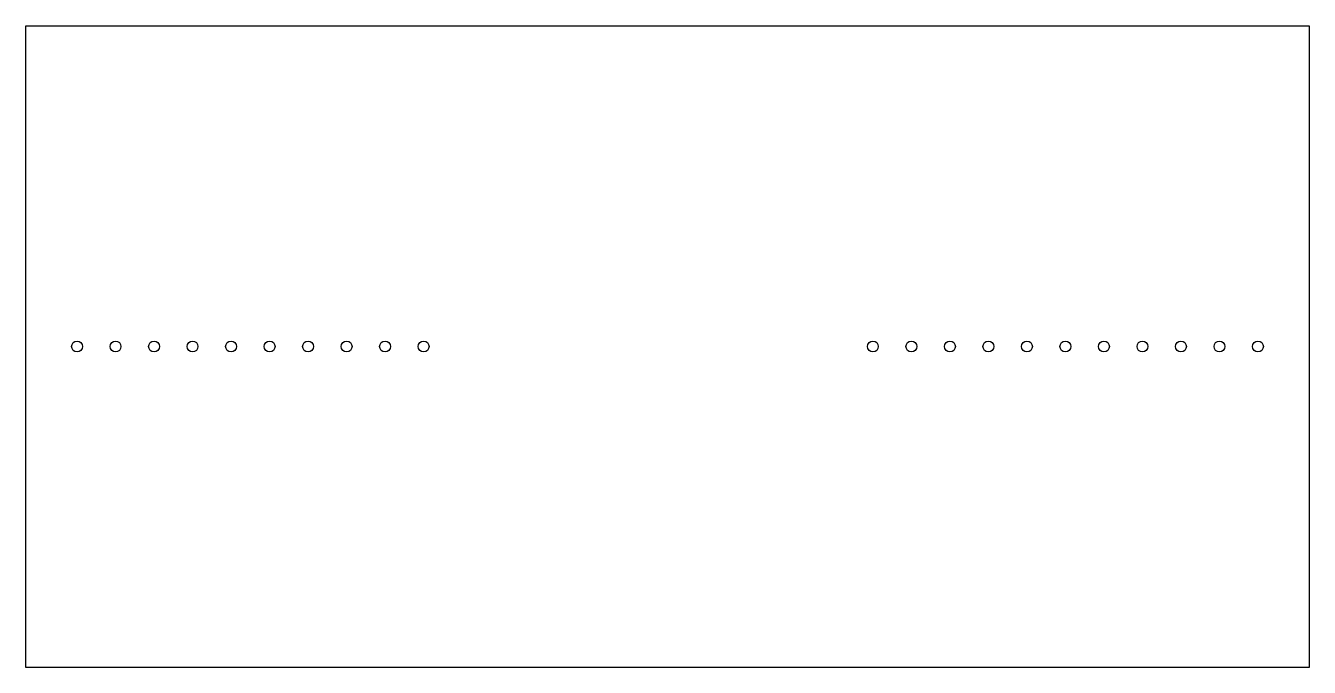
# Model space of a CAD drawing. Header units: millimetres. Extents: x -250 to 250, y -125 to 125.
import ezdxf

# ---------------------------------------------------------------- set-up
doc = ezdxf.new("R2010")
doc.units = ezdxf.units.MM
doc.layers.get('0').update_dxf_attribs({"linetype": 'CONTINUOUS'})

msp = doc.modelspace()

# ---------------------------------------------------------------- linework, layer by layer
for points in [[(-250, -125), (-250, 125), (250, 125), (250, -125)], [(-250, 125), (250, 125), (250, -125), (-250, -125)]]:
    msp.add_lwpolyline(points, close=True)
for centre in [(-230, 0), (-230, 0), (-215, 0), (-215, 0), (-200, 0), (-200, 0), (-185, 0), (-185, 0), (-170, 0), (-170, 0), (-155, 0), (-155, 0), (-140, 0), (-140, 0), (-125, 0), (-125, 0), (-110, 0), (-110, 0), (-95, 0), (-95, 0), (80, 0), (80, 0), (95, 0), (95, 0), (110, 0), (110, 0), (125, 0), (125, 0), (140, 0), (140, 0), (155, 0), (155, 0), (170, 0), (170, 0), (185, 0), (185, 0), (200, 0), (200, 0), (215, 0), (215, 0), (230, 0), (230, 0)]:
    msp.add_circle(centre, 2.12)

doc.saveas('drawing.dxf')
